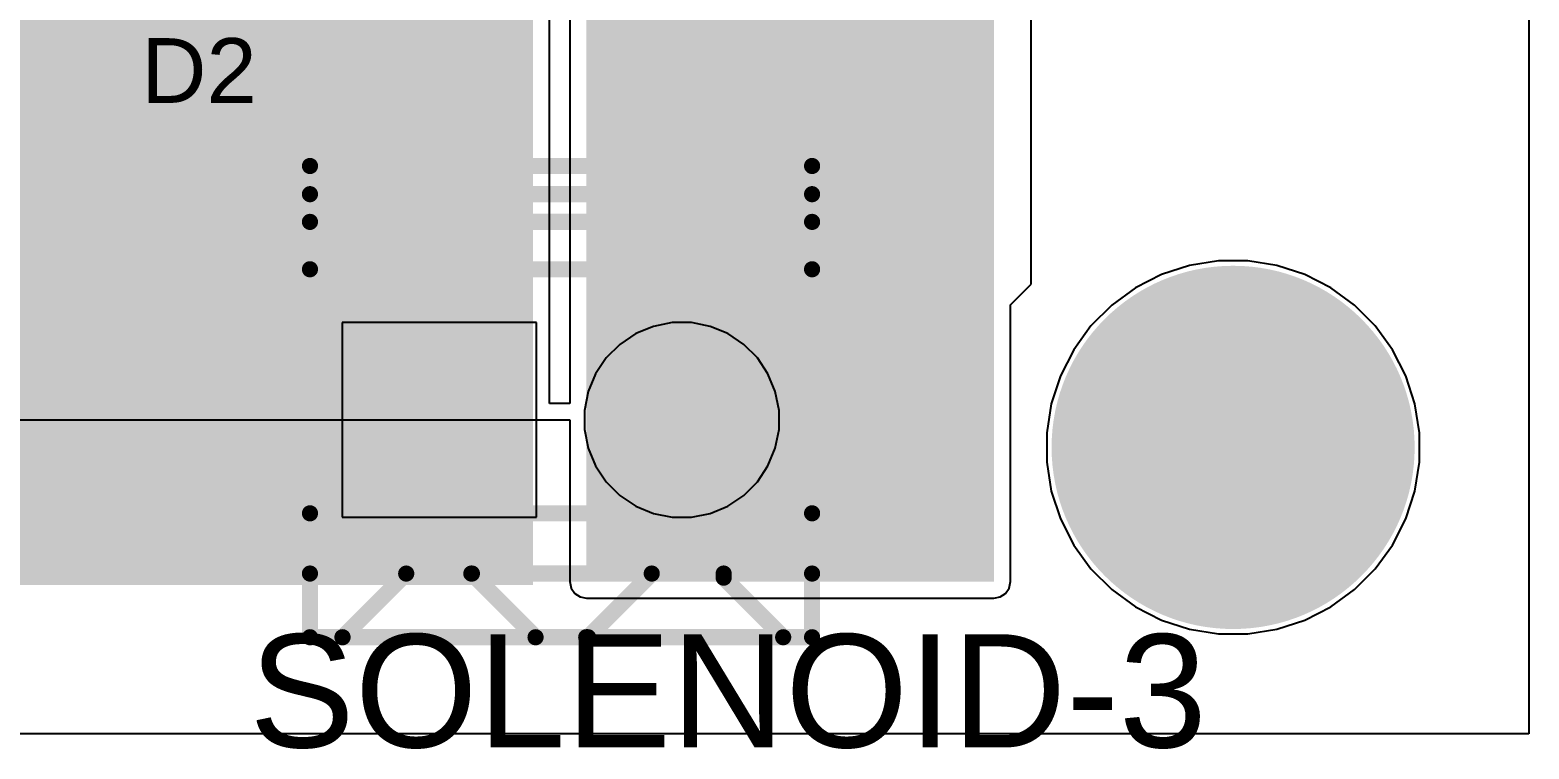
# Model space of a CAD drawing. Header units: millimetres. Extents: x 0.3 to 65.6, y 0.3 to 58.5.
# Drawn here: x 42.01 to 65.56, y 0.27 to 11.56 of the extents above; entities that cross this region are included whole.
import ezdxf

# ---------------------------------------------------------------- set-up
doc = ezdxf.new("R2010")
doc.units = ezdxf.units.MM
for name, color, linetype in [('BottomLayer', 5, 'Continuous'), ('BottomSolder', 6, 'Continuous'), ('MultiLayer', 9, 'Continuous'), ('PadHoleLayer', 156, 'Continuous'), ('TopLayer', 1, 'Continuous'), ('TopOverlay', 2, 'Continuous'), ('TopSolder', 216, 'Continuous')]:
    doc.layers.add(name, color=color, linetype=linetype)
doc.styles.add('Arial', font='', dxfattribs={"height": 0.2})
doc.styles.get('Arial').set_extended_font_data('Arial')

# ---------------------------------------------------------------- blocks, each defined once
blk = doc.blocks.new('DB125_3_81_2P_BK_S_41')
at = {"layer": 'BottomLayer'}
blk.add_hatch(color=5, dxfattribs=at).paths.add_polyline_path([(-3.255, 1.35), (-0.555, 1.35), (-0.555, -1.35), (-3.255, -1.35)])
h = blk.add_hatch(color=5, dxfattribs=at)
edge = h.paths.add_edge_path()
edge.add_arc((1.905, 0), 1.35, 0, 360)
at = {"layer": 'BottomSolder'}
blk.add_hatch(color=6, dxfattribs=at).paths.add_polyline_path([(-3.306, 1.401), (-0.504, 1.401), (-0.504, -1.401), (-3.306, -1.401)])
h = blk.add_hatch(color=6, dxfattribs=at)
edge = h.paths.add_edge_path()
edge.add_arc((1.905, 0), 1.401, 0, 360)
at = {"layer": 'MultiLayer'}
blk.add_hatch(color=9, dxfattribs=at).paths.add_polyline_path([(-3.255, 1.35), (-0.555, 1.35), (-0.555, -1.35), (-3.255, -1.35)])
h = blk.add_hatch(color=9, dxfattribs=at)
edge = h.paths.add_edge_path()
edge.add_arc((1.905, 0), 1.35, 0, 360)
at = {"layer": 'PadHoleLayer'}
h = blk.add_hatch(color=156, dxfattribs=at)
edge = h.paths.add_edge_path()
edge.add_arc((-1.905, 0), 0.675, 0, 360)
h = blk.add_hatch(color=156, dxfattribs=at)
edge = h.paths.add_edge_path()
edge.add_arc((1.905, 0), 0.675, 0, 360)
at = {"layer": 'TopLayer'}
blk.add_hatch(color=1, dxfattribs=at).paths.add_polyline_path([(-3.255, 1.35), (-0.555, 1.35), (-0.555, -1.35), (-3.255, -1.35)])
h = blk.add_hatch(color=1, dxfattribs=at)
edge = h.paths.add_edge_path()
edge.add_arc((1.905, 0), 1.35, 0, 360)
at = {"layer": 'TopSolder'}
blk.add_hatch(color=216, dxfattribs=at).paths.add_polyline_path([(-3.306, 1.401), (-0.504, 1.401), (-0.504, -1.401), (-3.306, -1.401)])
h = blk.add_hatch(color=216, dxfattribs=at)
edge = h.paths.add_edge_path()
edge.add_arc((1.905, 0), 1.401, 0, 360)
at = {"layer": 'TopOverlay', "const_width": 0.254}
for points in [[(-3.937, 3.987), (3.951, 3.987)], [(-3.937, -3.413), (-3.937, 3.987)], [(3.951, -3.413), (3.951, 3.987)], [(-3.937, 3.544), (3.951, 3.544)], [(-3.937, 3.109), (3.951, 3.109)], [(-3.937, 2.365), (3.951, 2.365)], [(-3.937, -1.467), (3.951, -1.467)], [(-3.937, -2.413), (3.951, -2.413)], [(-3.424, -3.413), (-2.424, -2.413)], [(-1.402, -2.413), (-1.392, -2.413)], [(-1.392, -2.413), (-0.392, -3.413)], [(0.432, -3.413), (1.432, -2.413)], [(2.562, -2.477), (2.562, -2.413)], [(2.562, -2.477), (3.498, -3.413)], [(-3.937, -3.413), (3.951, -3.413)], [(-3.427, -3.413), (-3.424, -3.413)], [(0.403, -3.413), (0.432, -3.413)]]:
    blk.add_lwpolyline(points, dxfattribs=at)
at = {"layer": 'TopOverlay', "const_width": 0.127}
for points in [[(-4, 3.987, 1), (-3.873, 3.987, 1)], [(-4, 3.987, 1), (-3.873, 3.987, 1)], [(3.888, 3.987, 1), (4.015, 3.987, 1)], [(3.888, 3.987, 1), (4.015, 3.987, 1)], [(-4, 3.544, 1), (-3.873, 3.544, 1)], [(3.888, 3.544, 1), (4.015, 3.544, 1)], [(-4, 3.109, 1), (-3.873, 3.109, 1)], [(3.888, 3.109, 1), (4.015, 3.109, 1)], [(-4, 2.365, 1), (-3.873, 2.365, 1)], [(3.888, 2.365, 1), (4.015, 2.365, 1)], [(-4, -1.467, 1), (-3.873, -1.467, 1)], [(3.888, -1.467, 1), (4.015, -1.467, 1)], [(-4, -2.413, 1), (-3.873, -2.413, 1)], [(-2.488, -2.413, 1), (-2.361, -2.413, 1)], [(-1.465, -2.413, 1), (-1.338, -2.413, 1)], [(-1.456, -2.413, 1), (-1.329, -2.413, 1)], [(-1.456, -2.413, 1), (-1.329, -2.413, 1)], [(1.369, -2.413, 1), (1.496, -2.413, 1)], [(2.499, -2.413, 1), (2.626, -2.413, 1)], [(2.499, -2.477, 1), (2.626, -2.477, 1)], [(2.499, -2.477, 1), (2.626, -2.477, 1)], [(3.888, -2.413, 1), (4.015, -2.413, 1)], [(-4, -3.413, 1), (-3.873, -3.413, 1)], [(-4, -3.413, 1), (-3.873, -3.413, 1)], [(-3.49, -3.413, 1), (-3.363, -3.413, 1)], [(-3.488, -3.413, 1), (-3.361, -3.413, 1)], [(-3.488, -3.413, 1), (-3.361, -3.413, 1)], [(-0.456, -3.413, 1), (-0.329, -3.413, 1)], [(0.34, -3.413, 1), (0.467, -3.413, 1)], [(0.369, -3.413, 1), (0.496, -3.413, 1)], [(0.369, -3.413, 1), (0.496, -3.413, 1)], [(3.434, -3.413, 1), (3.561, -3.413, 1)], [(3.888, -3.413, 1), (4.015, -3.413, 1)], [(3.888, -3.413, 1), (4.015, -3.413, 1)]]:
    blk.add_lwpolyline(points, format="xyb", close=True, dxfattribs=at)

msp = doc.modelspace()

# ---------------------------------------------------------------- hatches: boundary and pattern name
at = {"layer": 'BottomLayer'}
h = msp.add_hatch(color=5, dxfattribs=at)
edge = h.paths.add_edge_path()
edge.add_arc((60.909, 5.004), 2.75, 0, 360)
at = {"layer": 'BottomSolder'}
h = msp.add_hatch(color=6, dxfattribs=at)
edge = h.paths.add_edge_path()
edge.add_arc((60.909, 5.004), 2.852, 0, 360)
at = {"layer": 'MultiLayer'}
h = msp.add_hatch(color=9, dxfattribs=at)
edge = h.paths.add_edge_path()
edge.add_arc((60.909, 5.004), 2.75, 0, 360)
at = {"layer": 'PadHoleLayer'}
h = msp.add_hatch(color=156, dxfattribs=at)
edge = h.paths.add_edge_path()
edge.add_arc((60.909, 5.004), 1.55, 0, 360)
at = {"layer": 'TopLayer'}
for points in [[(57.15, 2.896), (57.15, 19.304), (50.749, 19.304), (50.749, 2.896)], [(49.911, 17.639), (40.651, 17.639), (40.651, 2.845), (49.911, 2.845)]]:
    msp.add_hatch(color=1, dxfattribs=at).paths.add_polyline_path(points)
h = msp.add_hatch(color=1, dxfattribs=at)
edge = h.paths.add_edge_path()
edge.add_arc((60.909, 5.004), 2.75, 0, 360)
at = {"layer": 'TopSolder'}
h = msp.add_hatch(color=216, dxfattribs=at)
edge = h.paths.add_edge_path()
edge.add_arc((60.909, 5.004), 2.852, 0, 360)

# ---------------------------------------------------------------- linework, layer by layer
at = {"layer": 'BottomLayer'}
for p, q in [((65.557, 57.429), (65.557, 0.508)), ((60.224, 7.86), (59.785, 7.717)), ((60.679, 7.932), (60.224, 7.86)), ((61.14, 7.932), (60.679, 7.932)), ((61.595, 7.86), (61.14, 7.932)), ((62.033, 7.717), (61.595, 7.86)), ((59.785, 7.717), (59.375, 7.508)), ((62.444, 7.508), (62.033, 7.717)), ((59.375, 7.508), (59.002, 7.237)), ((62.817, 7.237), (62.444, 7.508)), ((59.002, 7.237), (58.676, 6.911)), ((63.142, 6.911), (62.817, 7.237)), ((49.966, 6.963), (46.91, 6.963)), ((46.91, 6.963), (46.91, 3.908)), ((49.966, 3.908), (49.966, 6.963)), ((51.802, 6.905), (51.524, 6.79)), ((52.097, 6.963), (51.802, 6.905)), ((52.398, 6.963), (52.097, 6.963)), ((52.693, 6.905), (52.398, 6.963)), ((52.971, 6.79), (52.693, 6.905)), ((58.676, 6.911), (58.405, 6.538)), ((63.413, 6.538), (63.142, 6.911)), ((51.274, 6.622), (51.061, 6.41)), ((51.524, 6.79), (51.274, 6.622)), ((53.222, 6.622), (52.971, 6.79)), ((53.435, 6.41), (53.222, 6.622)), ((51.061, 6.41), (50.894, 6.159)), ((53.602, 6.159), (53.435, 6.41)), ((58.405, 6.538), (58.196, 6.128)), ((63.622, 6.128), (63.413, 6.538)), ((50.894, 6.159), (50.779, 5.881)), ((53.717, 5.881), (53.602, 6.159)), ((58.196, 6.128), (58.053, 5.689)), ((63.765, 5.689), (63.622, 6.128)), ((50.779, 5.881), (50.72, 5.586)), ((53.776, 5.586), (53.717, 5.881)), ((58.053, 5.689), (57.981, 5.234)), ((63.837, 5.234), (63.765, 5.689)), ((50.72, 5.586), (50.72, 5.285)), ((53.776, 5.285), (53.776, 5.586)), ((50.72, 5.285), (50.779, 4.99)), ((53.717, 4.99), (53.776, 5.285)), ((57.981, 5.234), (57.981, 4.773)), ((63.837, 4.773), (63.837, 5.234)), ((50.779, 4.99), (50.894, 4.712)), ((53.602, 4.712), (53.717, 4.99)), ((50.894, 4.712), (51.061, 4.462)), ((53.435, 4.462), (53.602, 4.712)), ((57.981, 4.773), (58.053, 4.318)), ((63.765, 4.318), (63.837, 4.773)), ((51.061, 4.462), (51.274, 4.249)), ((51.274, 4.249), (51.524, 4.082)), ((52.971, 4.082), (53.222, 4.249)), ((53.222, 4.249), (53.435, 4.462)), ((58.053, 4.318), (58.196, 3.88)), ((63.622, 3.88), (63.765, 4.318)), ((51.524, 4.082), (51.802, 3.967)), ((52.693, 3.967), (52.971, 4.082)), ((46.91, 3.908), (49.966, 3.908)), ((51.802, 3.967), (52.097, 3.908)), ((52.097, 3.908), (52.398, 3.908)), ((52.398, 3.908), (52.693, 3.967)), ((58.196, 3.88), (58.405, 3.469)), ((63.413, 3.469), (63.622, 3.88)), ((58.405, 3.469), (58.676, 3.096)), ((63.142, 3.096), (63.413, 3.469)), ((58.676, 3.096), (59.002, 2.771)), ((62.817, 2.771), (63.142, 3.096)), ((59.002, 2.771), (59.375, 2.5)), ((62.444, 2.5), (62.817, 2.771)), ((59.375, 2.5), (59.785, 2.291)), ((62.033, 2.291), (62.444, 2.5)), ((59.785, 2.291), (60.224, 2.148)), ((60.224, 2.148), (60.679, 2.076)), ((61.14, 2.076), (61.595, 2.148)), ((61.595, 2.148), (62.033, 2.291)), ((60.679, 2.076), (61.14, 2.076)), ((65.557, 0.508), (0.457, 0.508))]:
    msp.add_line(p, q, dxfattribs=at)
at = {"layer": 'TopLayer'}
for p, q in [((65.557, 57.379), (65.557, 0.508)), ((57.734, 7.569), (57.734, 40.056)), ((50.49, 19.304), (50.49, 5.695)), ((50.17, 5.695), (50.17, 17.639)), ((60.224, 7.86), (59.785, 7.717)), ((60.679, 7.932), (60.224, 7.86)), ((61.14, 7.932), (60.679, 7.932)), ((61.595, 7.86), (61.14, 7.932)), ((62.033, 7.717), (61.595, 7.86)), ((57.409, 7.244), (57.734, 7.569)), ((59.785, 7.717), (59.375, 7.508)), ((62.444, 7.508), (62.033, 7.717)), ((59.375, 7.508), (59.002, 7.237)), ((62.817, 7.237), (62.444, 7.508)), ((57.409, 2.896), (57.409, 7.244)), ((59.002, 7.237), (58.676, 6.911)), ((63.142, 6.911), (62.817, 7.237)), ((58.676, 6.911), (58.405, 6.538)), ((63.413, 6.538), (63.142, 6.911)), ((58.405, 6.538), (58.196, 6.128)), ((63.622, 6.128), (63.413, 6.538)), ((58.196, 6.128), (58.053, 5.689)), ((63.765, 5.689), (63.622, 6.128)), ((50.49, 5.695), (50.17, 5.695)), ((58.053, 5.689), (57.981, 5.234)), ((63.837, 5.234), (63.765, 5.689)), ((36.759, 5.436), (50.49, 5.436)), ((50.49, 5.436), (50.49, 2.896)), ((57.981, 5.234), (57.981, 4.773)), ((63.837, 4.773), (63.837, 5.234)), ((57.981, 4.773), (58.053, 4.318)), ((63.765, 4.318), (63.837, 4.773)), ((58.053, 4.318), (58.196, 3.88)), ((63.622, 3.88), (63.765, 4.318)), ((58.196, 3.88), (58.405, 3.469)), ((63.413, 3.469), (63.622, 3.88)), ((58.405, 3.469), (58.676, 3.096)), ((63.142, 3.096), (63.413, 3.469)), ((58.676, 3.096), (59.002, 2.771)), ((62.817, 2.771), (63.142, 3.096)), ((50.49, 2.896), (50.51, 2.796)), ((57.389, 2.796), (57.409, 2.896)), ((50.51, 2.796), (50.566, 2.712)), ((50.566, 2.712), (50.65, 2.656)), ((50.65, 2.656), (50.749, 2.637)), ((50.749, 2.637), (57.15, 2.637)), ((57.15, 2.637), (57.249, 2.656)), ((57.249, 2.656), (57.333, 2.712)), ((57.333, 2.712), (57.389, 2.796)), ((59.002, 2.771), (59.375, 2.5)), ((62.444, 2.5), (62.817, 2.771)), ((59.375, 2.5), (59.785, 2.291)), ((62.033, 2.291), (62.444, 2.5)), ((59.785, 2.291), (60.224, 2.148)), ((60.224, 2.148), (60.679, 2.076)), ((61.14, 2.076), (61.595, 2.148)), ((61.595, 2.148), (62.033, 2.291)), ((60.679, 2.076), (61.14, 2.076)), ((65.557, 0.508), (14.961, 0.508))]:
    msp.add_line(p, q, dxfattribs=at)

# ---------------------------------------------------------------- block references
msp.add_blockref('DB125_3_81_2P_BK_S_41', (50.343, 5.436))

# ---------------------------------------------------------------- texts
at = {"layer": 'TopOverlay', "style": 'Arial'}
msp.add_text('D2', height=1.016, dxfattribs=at).set_placement((43.756, 10.414))
msp.add_text('SOLENOID-3', height=1.778, rotation=360, dxfattribs=at).set_placement((45.453, 0.293))

doc.saveas('drawing.dxf')
